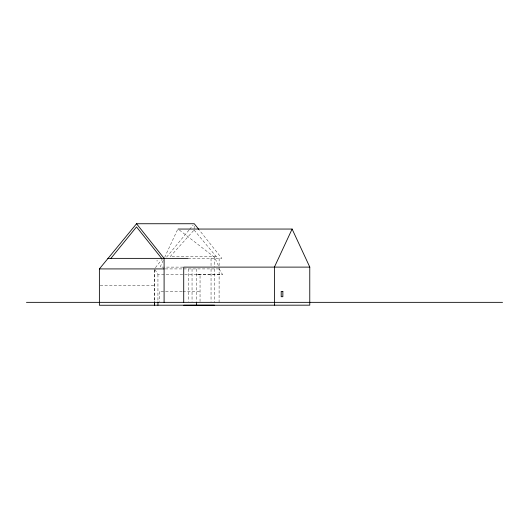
<?xml version="1.0" encoding="UTF-8"?>
<svg xmlns="http://www.w3.org/2000/svg" width="529" height="529" viewBox="0 0 529 529"><rect width="100%" height="100%" fill="white"/><g stroke="black" fill="none" stroke-linecap="round" stroke-linejoin="round"><path stroke-width="0.4" stroke-dasharray="2.65 1.98" d="M216.301 256.717L170.087 256.717L194.09 230.022L194.229 225.314M163.236 260.394L160.108 267.112L182.902 267.112M164.625 257.411L177.817 229.05M155.394 267.681L162.343 258.992M166.589 257.114L189.051 230.036M189.574 229.407L193.23 225.004M219.079 268.917L222.478 274.412L196.649 274.716L200.048 274.412L200.048 302.343M188.126 258.37L221.83 258.37L199.38 230.155M156.683 260.896L157.728 260.896M165.273 268.917L219.158 268.917M154.971 269.605L157.94 274.412L222.478 274.412M100.199 285.634L154.402 285.634M182.115 291.307L159.289 291.307L159.289 301.556M182.928 291.307L200.048 291.307M179.397 230.062L214.556 257.292L219.125 267.112L219.085 302.343M194.09 230.022L217.683 258.37M219.125 258.37L219.125 265.525M214.556 257.292L214.556 267.112M214.556 268.917L214.556 302.343M211.045 258.37L211.045 267.297M211.045 268.917L211.045 301.53M196.649 268.917L196.609 301.53M192.047 268.917L192.047 301.53M188.536 268.917L188.536 301.53M157.94 274.412L157.94 301.199M154.541 269.744L154.541 301.127M154.402 269.717L154.402 301.55"/><path stroke-width="0.79" d="M178.094 229.05L292.107 229.05L274.406 267.112L274.406 305.167M214.483 305.167L99.379 305.259L99.379 268.917L136.542 223.741L194.275 223.741L198.864 229.513M110.898 258.37L136.515 226.908L161.636 258.37M107.817 258.37L187.98 258.37M183.715 305.259L309.769 305.167L309.769 267.112L183.715 267.112L183.715 302.343M99.379 268.917L164.096 268.917M26.45 302.343L502.55 302.343M136.542 223.741L164.096 258.37L164.096 302.343M292.107 229.05L309.809 267.112M196.576 302.343L196.576 305.167M157.94 302.013L157.94 305.259M154.541 301.953L154.541 305.259M154.442 301.953L154.442 305.259M282.85 291.406L281.203 291.406L281.203 296.709L282.85 296.709L282.85 291.406"/></g></svg>
